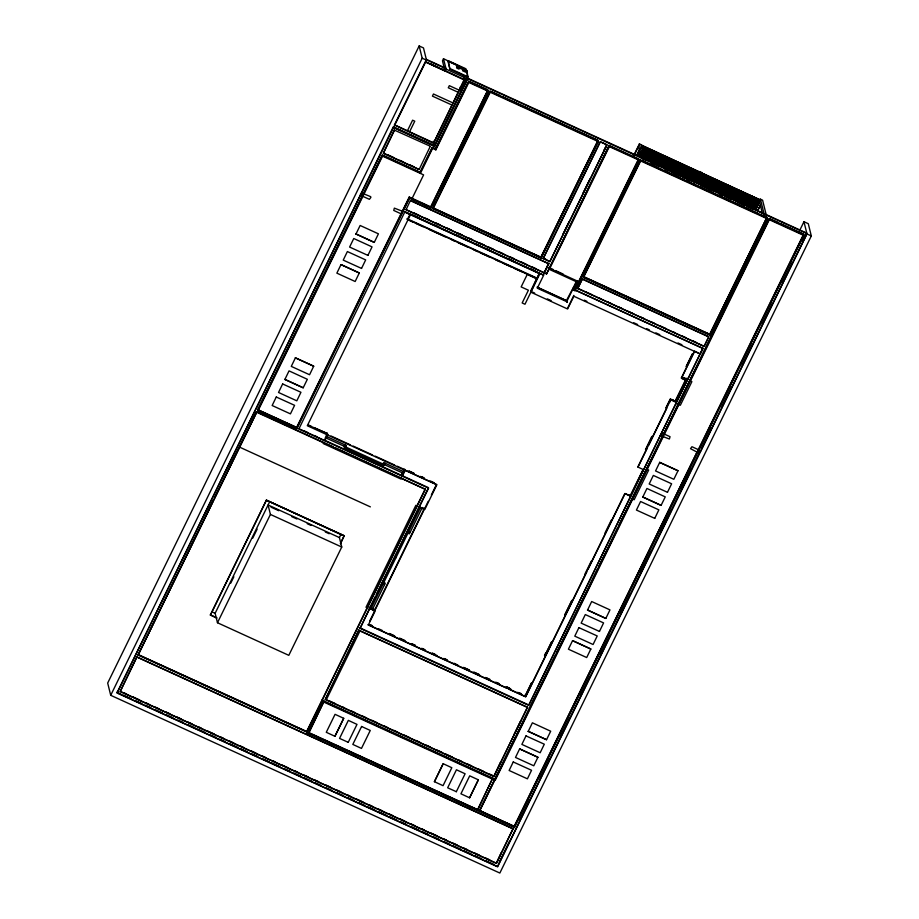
<?xml version="1.0" encoding="UTF-8"?>
<svg xmlns="http://www.w3.org/2000/svg" width="919" height="919" viewBox="0 0 919 919"><rect width="100%" height="100%" fill="white"/><g stroke="black" fill="none" stroke-linecap="round" stroke-linejoin="round"><path stroke-width="1.38" d="M641.405 155.035L637.706 152.841L641.577 154.61M641.175 156L637.304 154.231L636.66 155.047L640.532 156.816M637.533 153.266L638.177 152.451L640.761 153.622M640.991 152.657L638.579 151.049M760.358 200.032L641.669 145.305L760.358 200.032L642.312 146.718M644.414 158.585L755.521 209.348L756.165 208.533L643.759 157.183M643.989 156.219L756.394 207.556L757.038 206.741L643.346 154.806M643.576 153.841L757.267 205.776L757.911 204.96L642.921 152.428M755.521 209.348L756.165 208.533M756.394 207.556L757.038 206.741M643.151 151.463L758.141 203.995L758.784 203.179L642.507 150.061M757.267 205.776L757.911 204.96M641.439 148.499L759.014 202.214L759.657 201.387L642.082 147.683M758.141 203.995L758.784 203.179M759.014 202.214L759.657 201.387M759.887 200.422L760.53 199.607M138.045 654.822L256.654 411.827L214.587 497.88M803.953 221.72L806.985 233.966L497.593 866.824L117.115 693.029L426.519 60.172L423.487 47.926L419.156 45.95L107.684 683.058L110.717 695.304L499.844 873.05L811.316 235.942L808.283 223.696L803.953 221.72L799.553 230.749M110.717 695.304L422.189 58.196L419.156 45.95M463.429 76.174L464.382 80.068L433.504 143.249L394.446 124.892L424.704 62.997M360.374 194.173L362.672 195.69L257.802 410.184L296.722 427.955L409.369 197.539L430.793 207.326L487.897 90.521L468.633 81.722L435.663 149.154L432.424 147.672L420.201 172.692L382.361 155.403L363.556 193.886L361.385 192.898L393.343 126.742L434.411 145.512L467.92 76.782L466.737 70.395L457.007 65.95L456.49 67.018M213.311 500.396L138.103 655.04L306.716 732.064L425.382 489.333L335.757 447.921M432.608 148.384L420.374 173.404L420.063 172.163L432.298 147.143L432.608 148.384L435.847 149.866L468.805 82.446L468.495 81.194L487.771 89.993L430.678 206.844L409.231 197.011L409.541 198.263L296.894 428.679L257.986 410.908L257.688 409.702L381.603 156.161M513.078 828.456L496.386 863.4L120.24 691.57L136.931 656.625M138.103 655.04L256.769 412.309L425.382 489.333M430.218 146.477L419.075 169.578L383.395 153.289L394.458 129.855M257.986 410.908L382.545 156.127L382.235 154.874L420.075 172.209M284.901 379.432L289.037 370.885L307.348 379.294L303.19 387.795L284.901 379.432L303.19 387.795M295.413 357.847L291.277 366.394L309.565 374.745L313.701 366.199L295.413 357.847L313.701 366.199M341.006 264.592L336.859 273.15L355.159 281.501L359.295 272.954L341.006 264.592L359.306 273M355.986 234.023L360.133 225.477L378.421 233.828L374.274 242.386L355.975 233.977L374.274 242.386M407.416 130.808L412.608 120.194L414.768 121.182L409.575 131.796M443.509 58.724L442.476 60.849L445.037 71.234L446.083 69.109L443.509 58.724L465.692 69.327L465.944 68.799L448.219 60.7L447.967 61.228L449.942 69.224L467.668 77.311L466.737 70.395M449.942 69.224L448.219 60.7M457.007 65.95L456.754 68.075L459.052 69.132M361.523 268.463L365.67 259.916L347.382 251.553L343.235 260.111L361.512 268.405M367.899 255.425L372.046 246.878L353.758 238.515L349.611 247.062L367.887 255.367M433.504 143.249L464.244 79.482L426.623 62.297M409.231 197.011L296.596 427.484L257.688 409.702M393.55 127.592L434.618 146.362L467.587 78.931L467.128 77.07L460.901 89.809L460.235 87.144M435.847 149.866L435.537 148.614L467.874 82.469M702.978 348.071L528.678 705.39L360.064 628.355L428.587 488.196L298.882 428.943L404.934 211.692L543.726 275.091L537.305 288.21L566.701 301.65L572.916 288.945L703.058 348.393L700.301 354.022L573.835 296.251L567.609 308.991L530.86 292.208M703.104 348.6L574.869 290.025L638.716 159.424L609.148 145.914L546.541 273.965L406.026 209.785L410.437 200.434M266.395 500.327L210.359 615.11L266.349 500.154L344.177 535.697L340.467 543.715M407.439 219.296L409.093 215.919M340.972 534.399L339.421 537.581L341.753 547.035L288.807 655.339L217.47 622.749L215.126 613.306L269.635 501.808M410.46 214.736L307.302 425.727L436.399 484.612L431.379 494.893M230.715 583.186L233.863 576.753M252.725 538.155L257.136 529.149M217.47 622.749L270.416 514.445L268.072 504.99L339.421 537.581M409.541 198.263L430.977 208.05L488.081 91.245L487.771 89.993L468.518 81.24M433.446 206.499L435.962 201.364M440.982 191.095L459.799 152.588M461.062 150.015L477.995 115.369M479.258 112.796L489.299 92.256M489.976 91.165L432.872 207.958L540.958 257.343L598.062 140.538L489.976 91.165L490.241 92.233L433.067 208.762L541.165 258.136L598.326 141.606L598.016 140.354M325.073 438.478L327.279 433.171M323.718 442.464L323.189 443.521L401.017 479.075L401.534 478.006M328.003 434.365L324.821 440.603L298.824 428.736M344.246 446.301L344.958 444.865M344.694 446.565L344.177 447.622L383.763 465.703L384.28 464.646M345.716 446.99L346.429 445.531L326.9 436.617M363.97 456.663L364.487 455.606M340.455 543.566L344.177 535.697M382.982 464.003L383.683 462.556L403.211 471.47M384.452 464.669L385.153 463.222M401.454 476.972L405.072 469.575L404.314 469.218L401.614 474.744L402.373 475.089M527.092 273.954L524.393 272.977M306.601 731.581L425.256 488.805M780.518 223.719L803.574 234.253L803.884 235.505L514.433 827.582L306.9 732.788L322.259 701.358L321.972 700.152L328.474 703.127M541.165 258.136L540.912 257.159L597.384 141.641M309.358 731.26L324.12 701.094L308.876 733.052L477.501 810.076L492.733 778.117M360.064 628.355L375.021 596.971M376.273 594.398L428.461 487.667L323.396 439.673M325.28 699.508L358.892 629.952L325.28 699.508L493.905 776.532L527.517 706.975M371.322 608.068L420.431 507.621M600.268 141.652L543.152 258.457L549.838 261.513L606.942 144.708L601.371 142.158M543.209 258.676L600.314 141.871L606.988 144.926L549.884 261.731L543.072 258.147L546.414 259.675M372.792 608.734L385.279 583.186L383.797 582.508M421.901 508.287L409.403 533.836L407.921 533.158M374.493 610.434L424.337 508.506M530.745 290.818L539.062 273.839M369.76 620.911L428.231 501.326M407.06 218.733L536.983 278.078L531.056 291.817M543.818 273.334L548.161 264.454M562.933 234.242L569.206 221.399M583.014 193.162L589.918 179.044M603.714 150.808L606.23 145.673M404.992 211.91L543.347 275.103L548.712 263.316M576.638 280.777L573.077 288.061L573.582 290.071L575.053 290.749L638.9 160.136L638.59 158.884L609.021 145.374L546.541 273.965M573.582 290.071L577.419 282.213L549.321 269.382L609.331 146.626L609.021 145.374M343.706 718.279L334.93 736.291L326.279 732.294L335.056 714.327L343.717 718.325L334.93 736.291M633.742 155.449L639.394 143.892L641.554 144.88L645.506 160.848M634.742 154.22L638.487 146.546L641.359 158.16M348.209 742.357L356.997 724.39L348.335 720.381L339.559 738.405L348.198 742.299M637.304 154.231L641.002 156.425M638.82 151.141L638.406 151.486M636.89 155.219L640.026 148.821M548.103 267.716L577.109 280.961L573.272 288.819L574.743 289.496L575.053 290.749M574.743 289.496L638.59 158.884M567.632 308.141L573.858 295.401M766.825 217.47L767.135 218.722L709.973 335.251L583.508 277.481L583.266 276.493L590.159 262.375M593.927 254.678L639.739 160.986M577.683 288.715L582.347 279.158L708.813 336.928L704.149 346.486L577.546 288.175M694.293 182.984L699.887 171.531L702.185 173.048L697.211 183.237M695.04 182.249L699.887 171.531M699.566 177.608L702.059 172.508M434.4 781.724L443.165 763.712L451.826 767.71L443.05 785.676L434.388 781.678L443.176 763.758M456.318 791.741L465.106 773.775L456.444 769.766L447.668 787.79L456.306 791.684M755.441 209.36L760.427 199.17L762.586 200.158L766.538 216.137M755.763 209.509L759.519 201.835L762.391 213.438M469.598 797.807L478.362 779.783L469.598 797.807L460.936 793.798L469.712 775.831L478.374 779.84M757.566 210.428L760.07 205.293M757.922 210.497L760.427 205.374M544.496 655.442L545.748 652.881M525.277 695.545L531.515 682.783M544.622 655.971L551.492 641.933M564.599 615.121L571.813 600.36M645.483 449.678L651.824 436.445M665.965 407.783L670.273 398.972M686.171 366.451L692.306 353.895M531.653 683.047L525.392 695.867L525.14 695.017M544.818 656.132L551.71 642.025M564.863 615.11L571.756 601.015M585.012 573.904L591.273 561.107M605.035 532.94L611.296 520.131M645.735 449.701L651.95 436.973M666.183 407.887L670.479 399.076M686.39 366.543L692.524 353.999M586.804 571.859L525.691 696.866L508.735 689.112M588.057 569.286L625.104 493.514L630.503 495.984L643.426 469.552M638.027 467.082L647.47 447.76M648.734 445.187L666.746 408.335M669.813 402.051L671.042 399.547L675.373 401.523L685.758 380.282L681.289 377.778M694.304 351.954L681.427 378.306L685.758 380.282M675.12 401.178L686.125 378.685M630.985 494.192L642.68 470.275M675.821 402.465L676.499 400.971M685.54 382.499L687.355 378.881L687.55 379.696M477.501 810.076L492.124 779.369M493.905 776.532L500.648 761.931M513.767 735.097L520.636 721.036M528.678 705.39L702.346 349.358M766.205 218.745L709.732 334.263L709.973 335.251M696.993 452.274L514.249 826.859L479.534 810.535L555.202 655.741M556.466 653.156L597.453 569.309M598.717 566.736L617.637 528.034M618.901 525.461L738.083 281.662M739.347 279.077L758.267 240.387M759.531 237.803L768.353 219.744M479.546 810.581L515.708 736.624M516.96 734.04L658.107 445.347M659.36 442.763L768.376 219.79M479.661 811.063L769.123 218.986L803.711 234.782L698.164 450.678L700.324 451.666L806.905 233.644L467.507 78.609L434.549 146.041L393.47 127.281M322.259 701.358L495.203 780.357L769.295 219.71L769.008 218.504M513.261 761.931L509.126 770.478L527.414 778.83L531.55 770.283L513.273 761.977M519.637 748.893L515.502 757.44L533.79 765.791L537.925 757.245L519.637 748.893L537.937 757.302M528.241 731.363L532.388 722.805L550.688 731.214L546.541 739.715L528.241 731.363L546.541 739.715M572.56 640.646L568.413 649.193L586.701 657.544L590.848 648.998L572.56 640.646L590.86 649.055M587.54 610.078L591.675 601.531L609.963 609.883L605.828 618.43L587.528 610.021L605.828 618.43M642.806 497.018L646.953 488.471L665.253 496.88L661.094 505.381L642.806 497.018L661.094 505.381M659.704 462.395L655.557 470.942L673.845 479.293L677.992 470.746L659.704 462.395L677.992 470.746M599.452 631.468L603.588 622.921L585.3 614.57L581.164 623.116L599.441 631.422M654.73 518.419L658.866 509.861L640.577 501.51L636.43 510.056L654.707 518.362M667.47 492.331L671.617 483.785L653.329 475.433L649.182 483.98L667.458 492.285M501.246 852.671L496.386 863.4M803.574 234.253L514.135 826.388L514.433 827.582M513.158 828.777L496.34 863.182L120.182 691.364L137.011 656.947L511.849 828.18M499.27 862.102L509.367 841.471M519.453 820.839L529.539 800.196M540.257 778.278L549.711 758.933M560.441 737.004L569.895 717.659M580.613 695.729L590.067 676.384M600.785 654.454L610.25 635.109M620.968 613.191L630.423 593.846M641.14 571.917L651.238 551.285M661.324 530.642L671.41 510.011M681.496 489.367L691.582 468.736M362.672 195.69L360.512 194.702L117.035 692.708L497.512 866.514L700.45 450.609M701.45 448.575L711.478 428.047M722.139 406.244L731.535 387.014M742.196 365.211L752.236 344.694M762.265 324.177L772.293 303.649M782.322 283.132L792.362 262.616M803.011 240.812L806.147 234.402M583.508 277.481L640.669 160.951L640.405 159.883L583.312 276.676L709.778 334.447L766.871 217.654L641.715 160.48M700.025 172.06L702.185 173.048M641.611 148.074L759.485 201.824M447.967 61.228L460.235 66.834M642.335 150.486L758.612 203.604M643.323 151.038L697.59 175.828M700.175 177.011L758.313 203.57M457.271 67.018L467.001 71.464M642.749 152.864L757.738 205.385M462.498 70.706L465.944 72.279M643.174 155.231L756.865 207.166M450.195 68.684L467.92 76.782M644.885 158.194L755.992 208.958M638.119 155.208L640.704 156.391M644.587 158.16L755.694 208.923M426.301 59.321L445.864 68.259M467.38 78.081L806.779 233.116M650.641 162.502L658.395 166.052M664.851 168.993L668.733 170.773M671.318 171.945L680.359 176.08M682.943 177.264L690.697 180.802M701.036 185.523L712.662 190.83M719.117 193.783L723 195.552M725.585 196.735L730.743 199.101M737.21 202.054L744.964 205.592M747.549 206.775L752.718 209.13M422.189 58.196L426.519 60.172M446.083 69.109L467.587 78.931M806.985 233.966L811.316 235.942M430.483 63.825L438.306 67.397M440.913 68.592L444.83 70.384M491.228 91.567L500.338 95.737M502.946 96.932L596.718 139.757M641.669 160.297L661.221 169.222M663.828 170.417L683.391 179.354M685.999 180.538L757.704 213.3M760.312 214.483L765.527 216.873M770.271 219.044L777.956 222.547M770.283 219.09L803.597 234.311M464.382 80.068L425.336 61.711M468.805 82.446L488.081 91.245M490.241 92.233L598.326 141.606M609.331 146.626L638.9 160.136M640.669 160.951L767.135 218.722M769.295 219.71L803.884 235.505M459.052 90.096L449.322 85.662L448.288 87.776L458.018 92.222M452.826 102.848L433.469 94.002L432.435 96.127L451.78 104.961M394.446 124.892L433.354 142.663M433.389 147.683L435.549 148.671M388.358 155.081L393.458 157.413M399.834 160.32L403.648 162.066M410.023 164.983L413.849 166.73M419.018 169.372L383.349 153.071L394.538 130.176L430.138 146.155M382.545 156.127L423.613 174.886L411.712 199.251L411.413 198.044M434.124 208.372L540.912 257.159M583.266 276.493L708.423 333.666M411.746 201.031L548.792 263.638L544.324 272.771L405.968 209.566M410.483 200.652L548.85 263.845M549.217 267.682L552.997 269.416M555.524 270.565L563.083 274.023M413.722 212.829L418.949 215.207M425.474 218.194L429.391 219.986M435.916 222.961L439.833 224.753M446.358 227.728L451.574 230.118M458.099 233.093L462.016 234.885M468.541 237.872L472.458 239.652M478.983 242.639L484.21 245.028M488.127 246.809L493.342 249.198M499.867 252.174L503.784 253.966M510.309 256.952L514.226 258.733M520.751 261.72L525.978 264.098M532.503 267.084L536.42 268.876M585.369 291.76L591.893 294.735M598.407 297.71L601.015 298.905M607.539 301.88L611.445 303.661M617.97 306.647L621.876 308.428M628.401 311.403L633.616 313.793M640.129 316.768L644.035 318.548M650.56 321.535L654.466 323.316M659.681 325.705L666.206 328.68M672.719 331.656L675.327 332.85M681.852 335.826L685.758 337.606M692.283 340.593L696.188 342.373M573.077 288.061L566.437 300.559L537.041 287.13M411.379 214.357L419.213 217.929M433.573 224.489L438.788 226.878M455.755 234.621L460.982 237.01M463.59 238.205L467.507 239.997M476.639 244.167L479.258 245.362M485.783 248.337L489.701 250.129M507.966 258.48L513.193 260.858M530.16 268.612L535.375 271.002M403.315 211.577L394.354 208.131L393.746 210.451L400.833 213.69M404.728 212.117L539.844 273.839L524.979 304.246L522.164 302.96L528.402 290.22L521.153 286.912L527.23 274.482L536.96 278.928M361.144 195.563L369.404 199.331L370.874 197.413L370.702 196.677L361.385 192.898M407.186 219.262L537.11 278.618M584.277 300.157L586.885 301.352M633.742 322.753L637.648 324.533M646.758 328.703L649.365 329.887M655.867 332.862L659.773 334.642M678.004 342.971L681.909 344.751M407.554 219.607L412.746 221.984M415.342 223.168L423.131 226.729M429.621 229.693L445.198 236.803M451.7 239.767L454.296 240.962M458.19 242.742L467.277 246.889M473.767 249.853L477.662 251.634M480.258 252.817L489.345 256.975M495.835 259.939L499.729 261.72M502.325 262.903L511.412 267.05M514.008 268.233L521.797 271.794M565.415 300.283L538.12 287.647M530.883 291.357L534.686 293.092M547.356 298.882L551.159 300.616M683.506 377.445L685.965 378.559M689.709 380.684L691.881 381.672L680.347 405.256L676.028 403.28M671.996 399.512L675.373 401.523M671.295 399.374L676.212 401.672M676.395 402.442L670.663 399.822L637.809 467.036L643.541 469.655M662.748 433.389L670.043 436.709L669.388 439.018L660.244 435.48M699.233 450.046L691.95 446.726L690.525 448.667L699.152 453.262M697.119 452.803L699.29 453.791M646.516 469.046L648.676 470.034L634.144 499.764L631.985 498.776M629.285 494.939L630.503 495.984M630.56 496.203L624.828 493.583L525.576 696.602L368.416 624.817L375.009 611.33L369.093 607.964L374.826 610.584M308.612 425.118L311.127 426.267M314.884 427.978L327.405 433.699M408.978 470.965L413.964 473.239M421.442 476.651L423.935 477.788M308.313 425.233L327.175 433.377M408.909 471.194L413.952 473.492M420.247 476.375L424.038 478.098M430.391 481.005L434.205 482.739M331.035 436.008L350.518 444.911M353.103 446.06L372.609 454.997M375.147 456.123L394.699 465.083M397.203 466.197L405.095 469.839M326.199 438.053L402.499 472.917M325.303 439.879L324.556 439.546L324.74 440.281M257.676 409.656L296.584 427.427L296.894 428.679M303.936 430.781L307.831 432.562M314.309 435.526L316.906 436.709M257.929 412.367L333.172 446.783M422.166 507.518L424.544 508.598M419.11 506.783L424.842 509.39L436.939 484.658L405.313 470.206L402.556 475.835L401.913 473.228M418.57 506.771L424.187 509.333M239.583 447.139L370.368 506.874M408.645 531.722L410.115 532.4M407.289 531.676L408.369 532.17M394.676 557.488L395.756 557.982M344.211 535.88L266.349 500.166L344.246 535.984M271.036 507.173L278.79 510.723M291.714 516.616L296.883 518.982M307.222 523.704L311.093 525.473M325.303 531.963L329.186 533.744M270.416 514.445L341.753 547.035M382.051 583.301L383.131 583.795M383.108 583.956L384.579 584.633M369.461 607.218L375.078 609.779M507.07 687.021L509.666 688.205M369.852 624.552L372.471 625.747M389.449 633.501L394.665 635.891M399.891 638.28L405.118 640.658M411.643 643.645L415.572 645.437M422.097 648.423L424.704 649.607M432.55 653.191L435.158 654.385M444.302 658.555L446.91 659.75M463.888 667.516L469.115 669.894M474.342 672.283L479.569 674.672M486.094 677.648L490.011 679.44M496.547 682.426L499.155 683.621M506.989 687.194L509.608 688.388M518.741 692.57L521.36 693.765M369.53 624.667L372.126 625.85M378.617 628.814L382.511 630.595M389.013 633.559L394.205 635.937M399.397 638.314L404.59 640.681M411.092 643.656L414.986 645.425M421.476 648.4L425.382 650.181M431.873 653.145L437.065 655.511M443.567 658.486L447.461 660.267M453.952 663.231L457.846 665.011M463.05 667.378L469.54 670.353M473.434 672.134L478.627 674.5M485.129 677.464L489.023 679.244M495.513 682.22L499.408 684M505.909 686.964L511.102 689.33M517.592 692.306L521.498 694.086M367.876 624.771L506.128 687.929M359.926 627.826L528.551 704.85M359.03 630.48L527.644 707.504M211.887 611.824L215.126 613.306M211.577 615.42L216.769 617.809M210.325 615.006L216.838 618.073M329.036 700.749L335.527 703.713M342.017 706.677L344.602 707.86M351.092 710.824L354.987 712.604M361.466 715.556L366.658 717.934M371.85 720.301L377.031 722.667M383.522 725.631L387.404 727.411M393.895 730.375L397.789 732.156M404.268 735.108L409.46 737.486M415.951 740.45L419.834 742.219M426.324 745.183L430.218 746.963M436.697 749.927L441.89 752.293M445.784 754.074L452.263 757.038M458.753 760.002L461.338 761.185M467.828 764.149L471.723 765.918M478.202 768.881L483.394 771.259M489.884 774.223L493.767 775.992M329.301 703.46L494.904 779.151L495.203 780.357M324.246 701.622L492.871 778.646M477.363 809.547L308.876 733.052M479.534 810.535L514.123 826.33L137.976 654.558L306.59 731.535L306.9 732.788M137.057 657.165L513.216 828.984M124.031 692.834L126.638 694.029M133.163 697.004L139.699 699.991M146.224 702.978L148.844 704.161M155.368 707.148L159.286 708.94M165.822 711.926L169.739 713.707M176.264 716.694L181.491 719.083M188.027 722.07L191.945 723.85M198.47 726.837L201.089 728.032M207.614 731.019L214.15 733.994M220.675 736.981L223.283 738.175M229.819 741.151L233.736 742.943M240.261 745.929L244.19 747.721M250.715 750.697L255.941 753.086M262.466 756.073L266.384 757.865M272.92 760.84L275.528 762.035M282.064 765.022L288.589 768.008M295.125 770.984L297.733 772.178M304.269 775.165L308.187 776.957M314.712 779.932L318.629 781.724M325.165 784.711L330.392 787.101M336.917 790.076L340.834 791.868M347.371 794.855L349.978 796.049M356.503 799.025L363.039 802.011M369.564 804.998L372.184 806.181M378.708 809.168L382.626 810.96M389.162 813.947L393.079 815.727M399.604 818.714L404.831 821.104M411.367 824.09L415.285 825.871M421.81 828.858L424.429 830.052M430.954 833.039L437.49 836.014M444.015 839.001L446.623 840.196M453.159 843.171L457.076 844.963M463.601 847.95L467.53 849.742M474.055 852.717L479.281 855.107M485.806 858.093L489.724 859.885M116.908 692.179L120.814 693.96M123.422 695.155L131.245 698.727M135.15 700.508L141.664 703.483M145.57 705.275L150.785 707.653M156 710.031L162.514 713.006M166.419 714.798L172.933 717.773M178.148 720.151L183.363 722.529M188.567 724.919L195.092 727.894M197.688 729.077L205.511 732.65M210.727 735.028L215.931 737.417M219.848 739.198L225.052 741.576M230.267 743.965L238.09 747.526M240.698 748.721L247.211 751.696M252.415 754.074L257.63 756.463M262.845 758.841L269.359 761.817M271.967 763.011L279.778 766.572M284.993 768.962L290.209 771.34M294.114 773.12L300.628 776.096M304.534 777.888L312.357 781.46M314.964 782.643L321.478 785.619M326.693 788.008L331.897 790.386M337.112 792.764L343.626 795.739M347.543 797.531L354.056 800.506M359.26 802.884L364.475 805.262M368.381 807.054L374.906 810.03M378.812 811.81L386.623 815.383M389.231 816.577L397.054 820.15M400.96 821.931L406.175 824.309M411.379 826.698L419.202 830.259M421.81 831.454L428.323 834.429M433.538 836.807L438.742 839.196M443.957 841.574L449.173 843.952M453.078 845.744L460.901 849.305M463.509 850.5L471.321 854.073M475.226 855.853L481.751 858.828M485.657 860.621L493.469 864.193M760.427 199.17L764.378 215.149M700.301 354.022L694.5 351.081L681.668 377.33L687.389 379.949L686.941 378.134M639.394 143.892L643.346 159.86M700.324 451.666L698.164 450.678M577.109 280.961L577.419 282.213M629.618 496.961L629.825 497.788M567.012 301.306L567.253 302.42L566.575 301.11M549.011 268.13L549.321 269.382M546.69 266.533L546.839 267.142M538.017 275.953L538.281 277.021M433.343 141.17L434.618 146.362M432.815 207.774L433.067 208.762M430.666 206.798L430.977 208.05M416.95 505.795L415.859 505.335L366.015 607.275L367.118 607.723M426.439 59.85L425.394 61.975L444.957 70.912L446.002 68.787L426.439 59.85M276.286 396.962L272.15 405.52L290.438 413.872L294.585 405.325L276.309 397.019M282.661 383.924L278.526 392.47L296.814 400.833L300.95 392.287L282.684 383.981M490.057 91.509L432.952 208.314L541.05 257.688L598.154 140.883L490.057 91.509M360.053 630.767L326.314 699.784L493.848 776.314L527.586 707.297L360.053 630.767M361.604 726.447L352.816 744.413L361.477 748.422L370.265 730.456L361.615 726.504M582.301 278.939L577.626 288.497L704.092 346.268L708.767 336.71L582.301 278.939M640.497 160.228L583.393 277.033L709.859 334.792L766.963 217.998L640.497 160.228M526.013 735.855L521.877 744.401L540.165 752.753L544.301 744.206L526.024 735.901M578.924 627.608L574.789 636.155L593.077 644.506L597.224 635.959L578.947 627.666"/></g></svg>
